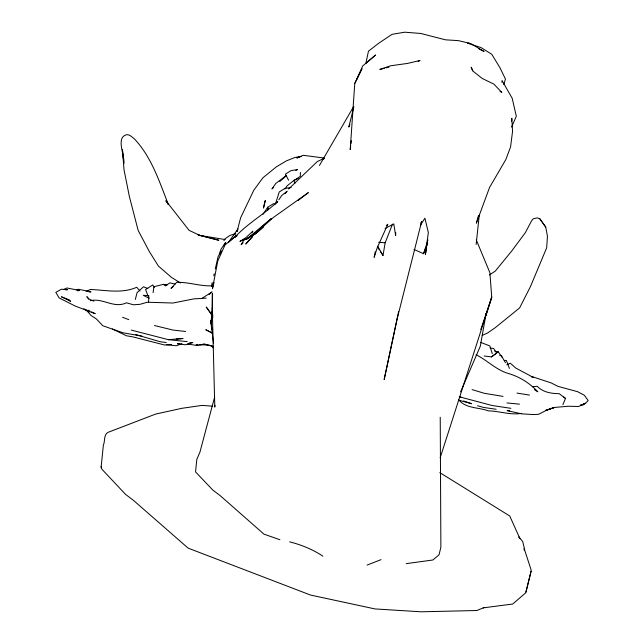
<?xml version="1.0" encoding="UTF-8"?>
<svg xmlns="http://www.w3.org/2000/svg" width="644" height="644" viewBox="0 0 644 644"><rect width="100%" height="100%" fill="white"/><g stroke="black" fill="none" stroke-linecap="round" stroke-linejoin="round"><path stroke-width="0.97" d="M267.727 210.218L267.727 207.239L273.378 203.713L275.221 203.931M212.319 308.476L212.375 293.559L212.246 307.784L214.806 407.113L214.927 405.237M501.998 82.448L502.014 80.524L512.189 98.274L516.319 116.234L511.594 127.077M300.394 172.375L300.329 176.335L293.897 180.586L295.129 183.049M395.746 232.532L395.625 235.495L393.798 223.943L385.12 228.411M486.131 313.403L480.311 346.206L460.597 391.842M354.772 83.414L361.944 68.779L354.772 83.414L350.215 149.561L350.714 145.625M212.198 311.422L211.755 317.146M511.634 121.185L511.819 118.279L512.544 131.392L510.571 146.921L505.878 159.454L489.545 187.509L476.367 223.186L478.387 215.861M148.708 298.542L148.836 296.578M148.45 302.575L148.845 298.14L145.576 289.526L152.749 284.97L154.327 287.401M476.149 244.462L479.241 215.185M524.192 550.226L524.144 548.495L531.018 569.602L531.067 571.325L525.689 592.866L512.688 604.032L483.282 607.847L484.03 607.558L476.866 610.512L421.16 611.8L374.977 608.926L310.497 595.04L188.129 548.133L133.541 500.436L125.548 494.375L102.203 469.548L101.269 468.108L101.221 466.393M524.659 549.533L522.695 541.499L518.903 536.967L519.813 538.376L509.742 515.981L439.788 472.616M101.132 467.262L103.346 445.221C105.246 441.406 103.507 434.257 108.216 432.277L155.679 414.068L181.866 408.304L202.023 405.398L212.584 406.155M211.546 318.973L211.015 323.521L213.494 343.043M350.964 143.652L351.334 140.698M153.079 292.69L153.908 286.717L163.399 284.374L167.392 284.616M486.309 313.443L486.043 315.294L491.734 297.166L489.883 272.686L476.278 239.898M380.363 251.514L382.995 255.475L385.168 242.78L392.51 224.144M426.658 247.707L425.418 254.501L428.341 232.5L424.895 218.171L420.331 225.416M427.02 245.767L427.375 243.826M375.251 251.812L374.148 257.35L377.207 247.819L387.817 224.265L386.36 225.481M398.636 311.543L384.162 379.606L397.171 318.804L421.659 221.496L420.79 223.251M211.361 286.516L212.23 282.603M213.76 275.753L214.194 273.797M215.289 268.902L218.091 256.69L221.472 250.983L219.443 254.428M526.011 592.053L531.067 571.325M353.822 106.888L348.798 127.053L349.901 124.276M135.337 299.46L137.051 292.706L143.491 286.773L147.822 288.52M214.669 396.921L199.946 452.096L196.814 459.389L195.551 471.915L212.762 490.004L220.2 495.655L263.951 534.134L279.899 539.728M275.447 203.979L279.255 191.968L284.889 188.451L291.185 187.501M503.809 84.597L505.443 79.027L499.833 67.515L491.766 54.281L481.108 47.616L467.818 43.293L470.651 43.526L484.063 51.456L478.935 48.88M413.995 249.445L423.567 253.728L427.962 239.906M440.174 457.795L491.734 297.166L480.77 329.535M219.226 254.436L220.94 249.3L225.746 242.321L223.645 245.75M423.567 253.728L425.877 247.755M562.896 404.698L565.496 398.378L559.169 393.677C551.151 393.548 543.101 392.349 537.217 386.295L532.266 386.73M237.797 229.836L237.089 231.51L240.59 217.865L253.776 190.262L262.937 177.768L276.348 166.844L286.379 160.887L294.952 157.466L301.295 156.379L296.828 158.005L303.219 155.293L324.077 158.038M356.494 79.864L362.701 65.954L375.573 55.006L365.856 63.458L368.457 51.198L378.728 43.204L392.083 34.333L404.714 32.2L420.838 33.472L445.415 39.815L458.295 40.628L470.651 43.526L467.681 43.301M223.911 240.727L224.845 238.988L229.819 235.487L235.632 233.611L234.094 234.754M319.432 165.508L353.717 106.421M251.844 232.782L252.875 231.132L245.815 237.717L239.93 241.403L245.018 238.956M285.091 188.958L287.079 185.85L294.171 180.199L298.204 178.533M278.788 199.841L281.645 195.599L287.111 191.22L284.978 193.788M263.058 214.323L267.727 207.239L268.21 209.163M237.942 228.966L228.33 242.514L236.356 235.471L224.998 244.978L217.736 261.11L212.448 288.762L214.017 282.595L211.787 285.831C200.018 286.322 188.571 281.983 176.673 282.322L171.022 288.335L173.204 286.612M276.646 202.949L277.709 201.58C264.016 214.267 247.521 223.484 234.778 237.322L237.209 235.704M252.424 237.04L245.758 244.052L252.746 235.825L273.241 217.559L308.331 192.62L298.083 200.525M255.088 234.231L263.396 227.268M243.142 242.748L241.154 244.792L243.617 240.478L257.085 232.13L246.467 239.335L271.229 218.622L257.125 231.027M288.56 189.038L317.395 161.475L324.294 158.327M273.37 187.605L271.953 188.95L275.801 183.411L286.234 175.603M279.762 181.576L286.25 175.732M254.163 233.643L255.644 232.339M209.059 294.525L212.045 291.917L201.733 298.51M484.175 355.995L491.461 356.905L498.255 351.817L502.272 357.573M491.461 356.905L496.605 353.089L493.674 348.541L490.084 347.945M246.467 239.335L251.852 235.35M489.472 274.916L495.3 271.092L511.698 251.039L525.303 232.726L531.558 220.828L533.312 218.751L537.168 217.889L539.857 218.831L545.726 227.099L547.448 236.179L546.684 247.779L530.431 286.62L519.636 307.888L495.22 327.699L487.629 332.972L482.163 335.444M163.399 284.374L165.379 285.799L169.911 282.869L175.216 284.101M322.741 159.446L324.351 158.44M295.805 170.555L297.472 169.557L291.104 170.588L285.397 174.146L288.593 180.215M233.587 234.674L235.632 233.611M418.262 61.397L420.025 60.488L407.459 63.434L390.634 65.793L379.815 69.423L384.371 68.296M506.731 364.842L510.257 363.176L515.804 368.078L533.127 377.312L531.26 376.732M86.127 291.458L90.401 289.47C105.849 290.13 121.949 293.825 136.721 287.264L139.965 290.903M406.251 563.629L432.889 559.998L439.039 554.814L440.874 547.183L440.23 417.264M63.555 289.526L66.992 287.981L79.445 290.476L77.602 290.838M367.104 565.078L380.998 559.668M76.7 289.985L78.56 289.277L90.997 291.845L89.154 292.11M181.906 343.638L176.311 345.772L166.498 344.765M165.379 285.799L166.885 285.236M386.191 67.853L388.92 67.177M65.881 290.025L67.773 289.623L61.325 289.253L55.827 292.36L59.168 297.939L75.018 305.964L95.231 313.717L91.649 311.929M583.488 403.635L585.452 403.297L588.173 400.52L584.341 395.247L577.499 391.649L558.002 386.392L551.135 382.914L531.493 376.418M189.151 343.011L192.814 342.536L185.472 344.798L177.358 343.703L179.185 343.558M197.941 344.814L196.114 344.999L198.014 344.886M199.769 344.629L204.333 344.162L206.909 344.58M90.273 300.74C102.646 297.552 114.028 308.887 126.329 302.825L133.566 304.781L140.046 304.314L147.283 302.229L172.995 303.018L193.884 298.88L206.249 298.148M176.182 339.082L183.073 338.519L168.406 339.678L131.287 330.09M199.914 344.773L209.405 345.079M521.616 413.376C510.41 415.3 499.615 411.081 488.321 410.864C478.677 407.193 465.701 408.69 458.786 399.819M504.365 360.479L506.369 360.463L509.396 368.368M166.546 344.468L171.529 344.476L164.606 345.007L132.745 336.852L126.474 335.782L112.475 328.995M580.325 404.915L583.11 404.979L585.452 403.297L578.57 406.509L568.233 406.243L554.46 407.443L545.677 410.373L554.46 407.443L545.983 410.518L538.585 414.317L533.176 414.567L521.471 413.818L507.102 410.606L509.75 410.808M148.901 295.596L143.29 295.314L148.845 298.14M378.68 242.321L385.168 242.78M506.917 402.951L519.483 404.142M168.406 339.678L187.227 341.626M185.689 331.483L173.035 330.074L154.423 325.51M166.241 342.544L160.002 341.69L135.473 334.51M503.053 396.39L484.312 393.299L472.076 389.612M496.186 409.278L483.733 407.451L477.518 405.76M187.485 344.033L197.185 345.49L204.333 344.162L213.55 346.625L211.152 345.514M517.003 393.106L529.497 395.062M225.231 239.56L199.898 235.446L197.982 234.802L218.751 240.236L199.898 235.446L189.062 230.327L165.862 200.687L168.43 204.687C159.382 181.809 151.638 157.144 134.355 138.854C132.117 137.212 130.056 134.668 127.053 134.644C114.97 136.898 125.403 156.564 123.761 163.544L123.487 160.606M141.857 336.079L123.052 332.811L102.807 325.751L96.326 318.901L91.078 315.512L86.103 309.732M494.616 351.117L498.255 351.817M289.583 541.854C301.271 544.76 312.839 549.461 322.894 556.191M510.877 408.328L492.137 405.511L459.389 396.817M459.277 396.817L461.152 397.259M499.639 355.263L501.394 355.721L505.468 362.709M459.414 400.375L471.666 403.716L463.543 400.979M480.754 342.415L489.826 345.925L492.282 353.645M122.618 317.331L128.784 319.641M88.663 298.872L93.887 301.199M88.059 310.142L89.854 311.036M476.093 354.747C487.548 360.439 496.323 370.163 508.849 373.633C519.966 376.957 530.004 383.333 537.829 391.802L534.472 389.62M500.002 91.408L501.748 92.342L493.876 84.106L482.203 78.463L473.034 71.162L471.158 67.185L472.688 70.824M180.481 283.022L171.264 277.21L158.44 266.093L149.263 251.434L138.138 230.383L129.339 196.38L124.01 169.726L122.473 149.835L123.302 158.649M83.857 308.661L88.961 312.332M563.693 397.058L565.496 398.378M211.095 345.812L213.333 347.816M88.759 298.824L86.835 296.651L88.582 298.905M539.857 218.831L545.726 227.099M378.261 248.343L379.308 249.928M377.682 246.137L382.995 255.475M211.618 325.872L210.781 320.285L211.015 323.521L212.246 307.784L212.826 317.774M211.9 327.732L212.182 329.599M264.789 201.926L263.501 208.052L265.344 200.469L264.789 201.926M68.844 299.685L61.405 296.795L70.599 301.32L68.844 299.685M211.095 332.401L205.806 329.744L212.737 333.326L211.095 332.401M211.216 313.7L206.217 306.979L211.965 315.327L211.216 313.7"/></g></svg>
